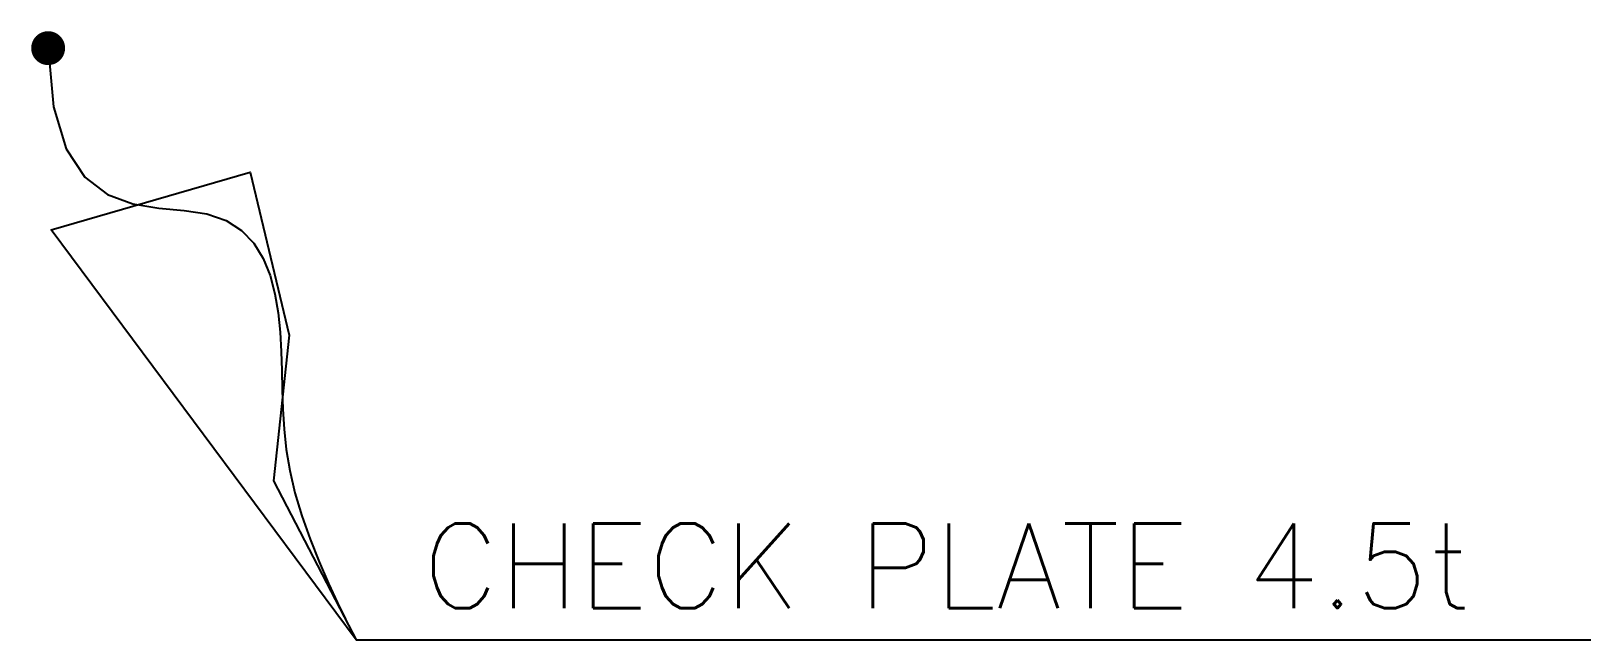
# Model space of a CAD drawing. Extents: x 2493.6 to 2539.7, y 2342.9 to 2360.8.
import ezdxf

# ---------------------------------------------------------------- set-up
doc = ezdxf.new("R2010")
doc.units = 0
doc.header["$LTSCALE"] = 80
doc.layers.add('2C', color=7, linetype='CONTINUOUS')
doc.styles.get("Standard").update_dxf_attribs({"font": 'ROMANS.shx'})

msp = doc.modelspace()

# ---------------------------------------------------------------- linework, layer by layer
at = {"layer": '2C', "color": 0}
msp.add_line((2503.218, 2342.888), (2539.662, 2342.888), dxfattribs=at)
at = {"layer": '2C', "color": 0, "const_width": 0.5}
msp.add_lwpolyline([(2493.878, 2360.348, 1), (2494.378, 2360.348, 1)], format="xyb", close=True, dxfattribs=at)
at = {"layer": '2C', "color": 0}
msp.add_lwpolyline([(2494.128, 2360.348), (2494.128, 2360.348), (2494.286, 2358.613), (2494.664, 2357.373), (2495.211, 2356.542), (2495.881, 2356.032), (2496.625, 2355.757), (2497.394, 2355.627), (2498.14, 2355.558), (2498.815, 2355.46), (2499.38, 2355.264), (2499.837, 2354.969), (2500.198, 2354.589), (2500.474, 2354.14), (2500.679, 2353.637), (2500.822, 2353.096), (2500.917, 2352.533), (2500.974, 2351.962), (2501.006, 2351.395), (2501.023, 2350.832), (2501.036, 2350.266), (2501.056, 2349.693), (2501.092, 2349.108), (2501.156, 2348.505), (2501.259, 2347.88), (2501.409, 2347.228), (2501.615, 2346.547), (2501.861, 2345.859), (2502.132, 2345.185), (2502.408, 2344.551), (2502.673, 2343.98), (2502.908, 2343.497), (2503.095, 2343.125), (2503.218, 2342.888), (2494.216, 2354.982), (2500.092, 2356.688), (2501.244, 2351.877), (2500.777, 2347.575), (2502.994, 2343.318), (2503.218, 2342.888)], dxfattribs=at)

# ---------------------------------------------------------------- texts
msp.add_text('CHECK PLATE 4.5t', height=2.5, dxfattribs=at).set_placement((2505.181, 2343.822))

doc.saveas('drawing.dxf')
